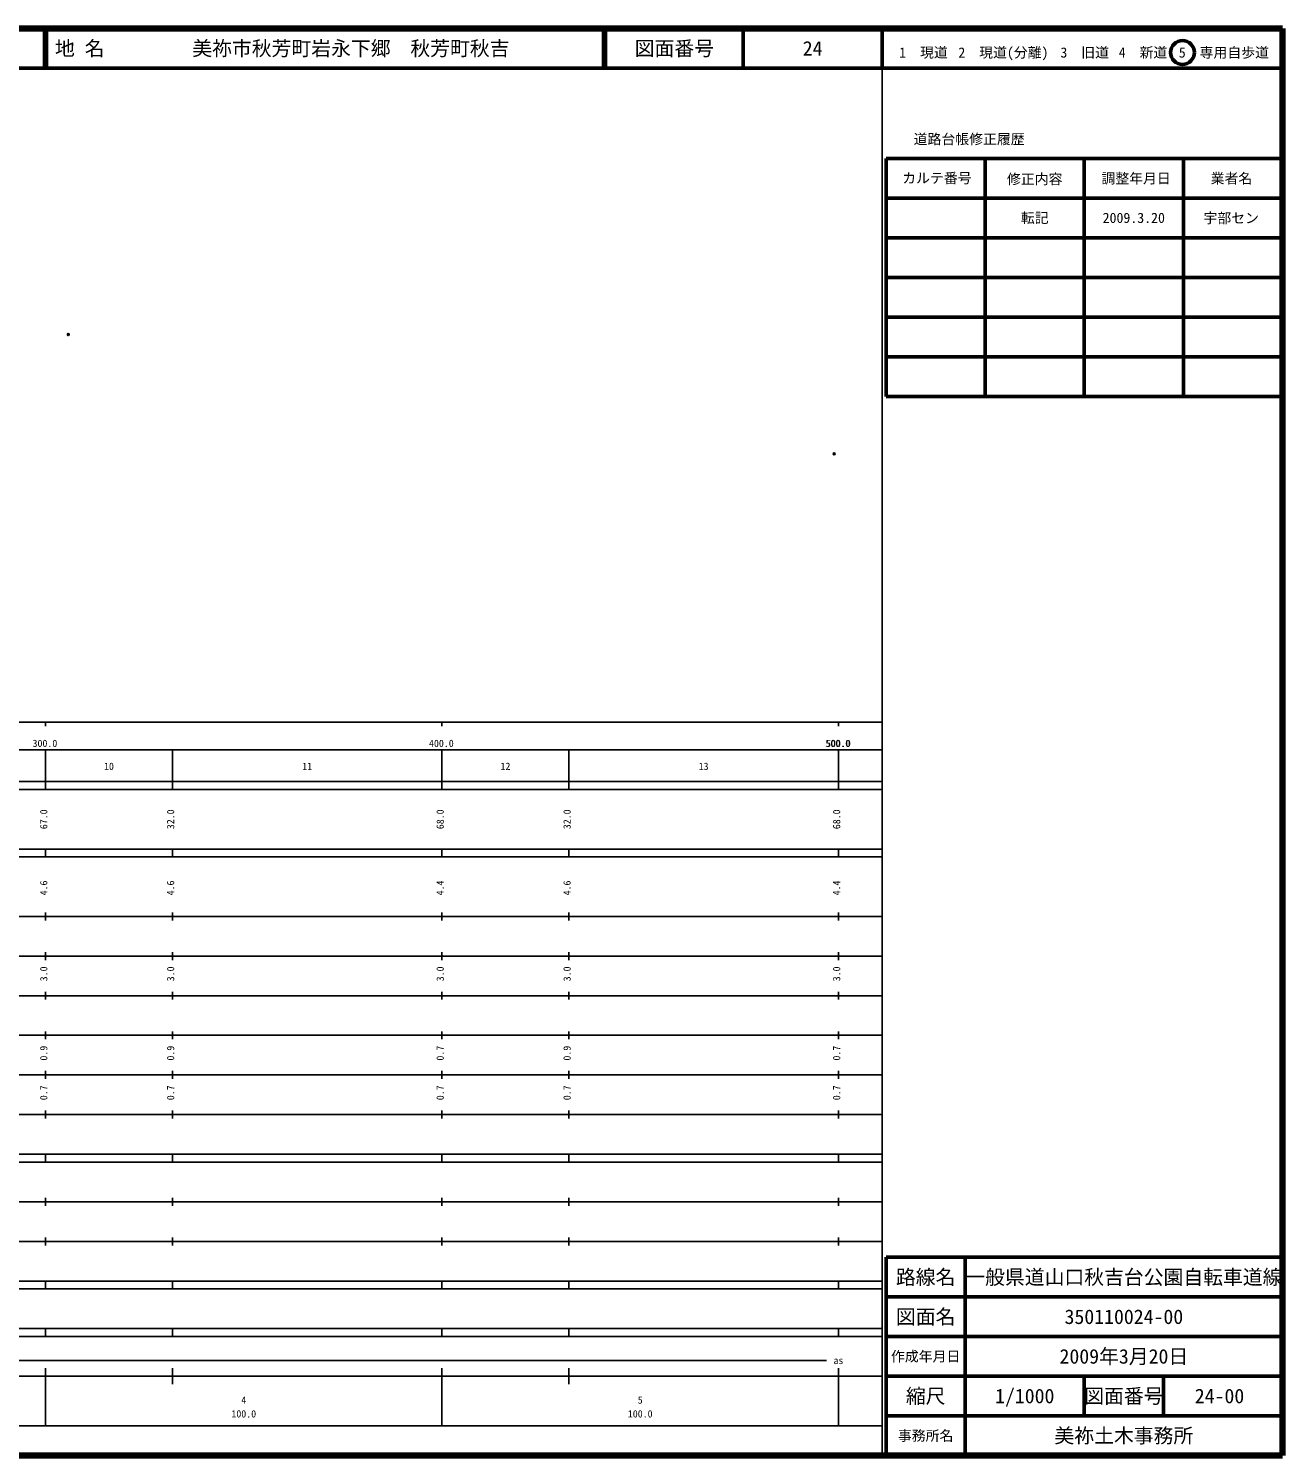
# Model space of a CAD drawing. Units: millimetres on the paper. Extents: x 40 to 680, y 20 to 380.
# Drawn here: x 363.7 to 680, y 20 to 380 of the extents above; entities that cross this region are included whole.
import ezdxf
from ezdxf.enums import TextEntityAlignment as Align

# ---------------------------------------------------------------- set-up
doc = ezdxf.new("R2010")
doc.units = ezdxf.units.MM
doc.header["$PDMODE"] = 32
doc.header["$PDSIZE"] = 0.5
doc.layers.add('M-OTRS', color=6, linetype='Continuous')
doc.layers.add('M-TTL-TXT', color=7, linetype='Continuous')
for name, color, linetype, lineweight in [('M-TTL', 2, 'Continuous', 140), ('M-TTL-BAND', 7, 'Continuous', 25), ('M-TTL-FRAM', 2, 'Continuous', 50), ('M-TTL-LINE', 7, 'Continuous', 50)]:
    doc.layers.add(name, color=color, linetype=linetype, lineweight=lineweight)
doc.styles.add('ＭＳ ゴシック', font='')
doc.styles.get('ＭＳ ゴシック').set_extended_font_data('MS Gothic')

msp = doc.modelspace()

# ---------------------------------------------------------------- linework, layer by layer
at = {"layer": 'M-OTRS'}
for p in [(373.746, 302.804), (566.923, 272.696)]:
    msp.add_point(p, dxfattribs=at)
at = {"layer": 'M-TTL'}
for p, q in [((680, 380), (40, 380)), ((680, 20), (680, 380)), ((40, 20), (680, 20))]:
    msp.add_line(p, q, dxfattribs=at)
at = {"layer": 'M-TTL-BAND'}
for p, q in [((579, 20), (579, 370)), ((40, 205), (579, 205)), ((368, 205), (368, 204)), ((468, 205), (468, 204)), ((568, 205), (568, 204)), ((68, 198), (579, 198)), ((368, 188), (368, 198)), ((400, 188), (400, 198)), ((468, 188), (468, 198)), ((500, 188), (500, 198)), ((568, 188), (568, 198)), ((40, 190), (579, 190)), ((40, 188), (579, 188)), ((40, 173), (579, 173)), ((368, 171), (368, 173)), ((400, 171), (400, 173)), ((468, 171), (468, 173)), ((500, 171), (500, 173)), ((568, 171), (568, 173)), ((40, 171), (579, 171)), ((40, 156), (579, 156)), ((368, 155), (368, 157)), ((400, 155), (400, 157)), ((468, 155), (468, 157)), ((500, 155), (500, 157)), ((568, 155), (568, 157)), ((46, 146), (579, 146)), ((368, 145), (368, 147)), ((400, 145), (400, 147)), ((468, 145), (468, 147)), ((500, 145), (500, 147)), ((568, 145), (568, 147)), ((368, 135), (368, 137)), ((400, 135), (400, 137)), ((468, 135), (468, 137)), ((500, 135), (500, 137)), ((568, 135), (568, 137)), ((52, 136), (579, 136)), ((46, 126), (579, 126)), ((368, 125), (368, 127)), ((400, 125), (400, 127)), ((468, 125), (468, 127)), ((500, 125), (500, 127)), ((568, 125), (568, 127)), ((52, 116), (579, 116)), ((368, 115), (368, 117)), ((400, 115), (400, 117)), ((468, 115), (468, 117)), ((500, 115), (500, 117)), ((568, 115), (568, 117)), ((46, 106), (579, 106)), ((368, 105), (368, 107)), ((400, 105), (400, 107)), ((468, 105), (468, 107)), ((500, 105), (500, 107)), ((568, 105), (568, 107)), ((40, 96), (579, 96)), ((40, 94), (579, 94)), ((368, 94), (368, 96)), ((400, 94), (400, 96)), ((468, 94), (468, 96)), ((500, 94), (500, 96)), ((568, 94), (568, 96)), ((49, 84), (579, 84)), ((368, 83), (368, 85)), ((400, 83), (400, 85)), ((468, 83), (468, 85)), ((500, 83), (500, 85)), ((568, 83), (568, 85)), ((40, 74), (579, 74)), ((368, 73), (368, 75)), ((400, 73), (400, 75)), ((468, 73), (468, 75)), ((500, 73), (500, 75)), ((568, 73), (568, 75)), ((40, 64), (579, 64)), ((40, 62), (579, 62)), ((368, 62), (368, 64)), ((400, 62), (400, 64)), ((468, 62), (468, 64)), ((500, 62), (500, 64)), ((568, 62), (568, 64)), ((40, 52), (579, 52)), ((368, 50), (368, 52)), ((400, 50), (400, 52)), ((468, 50), (468, 52)), ((500, 50), (500, 52)), ((568, 50), (568, 52)), ((40, 50), (579, 50)), ((71, 44), (565, 44)), ((40, 40), (579, 40)), ((368, 27.5), (368, 42)), ((400, 38), (400, 42)), ((468, 27.5), (468, 42)), ((500, 38), (500, 42)), ((568, 27.5), (568, 42)), ((68, 27.5), (579, 27.5))]:
    msp.add_line(p, q, dxfattribs=at)
at = {"layer": 'M-TTL-FRAM'}
for p, q in [((580, 347.197), (580, 287.197)), ((580, 347.197), (680, 347.197)), ((580, 287.197), (680, 287.197)), ((680, 70), (580, 70)), ((580, 70), (580, 20))]:
    msp.add_line(p, q, dxfattribs=at)
at = {"layer": 'M-TTL-LINE'}
for p, q in [((367.75, 380), (367.75, 370)), ((368.25, 380), (368.25, 370)), ((508.747, 380), (508.747, 370)), ((509.247, 380), (509.247, 370)), ((543.997, 380), (543.997, 370)), ((579, 380), (579, 370)), ((40, 370), (680, 370)), ((605, 347.197), (605, 287.197)), ((630, 347.197), (630, 287.197)), ((655, 347.197), (655, 287.197)), ((580, 337.197), (680, 337.197)), ((580, 327.197), (680, 327.197)), ((580, 317.197), (680, 317.197)), ((580, 307.197), (680, 307.197)), ((580, 297.197), (680, 297.197)), ((600, 70), (600, 20)), ((680, 60), (580, 60)), ((680, 50), (580, 50)), ((680, 40), (580, 40)), ((630, 40), (630, 30)), ((650, 40), (650, 30)), ((680, 30), (580, 30))]:
    msp.add_line(p, q, dxfattribs=at)
msp.add_circle((654.773, 373.958), 3, dxfattribs=at)

# ---------------------------------------------------------------- texts
at = {"layer": 'M-TTL-BAND', "style": 'ＭＳ ゴシック'}
for s, p in [('300.0', (367.844, 198.195)), ('400.0', (467.844, 198.195)), ('500.0', (567.844, 198.195)), ('500.0', (568, 198.195)), ('10', (384, 192.405)), ('11', (434, 192.405)), ('12', (484, 192.405)), ('13', (534, 192.405)), ('as', (568, 42.5)), ('4', (418, 32.523)), ('5', (518, 32.523)), ('100.0', (418, 29.033)), ('100.0', (518, 29.033))]:
    msp.add_text(s, height=1.833, dxfattribs=at).set_placement(p, align=Align.BOTTOM_CENTER)
for s, p in [('67.0', (369, 180.5)), ('32.0', (401, 180.5)), ('68.0', (469, 180.5)), ('32.0', (501, 180.5)), ('68.0', (569, 180.5)), ('4.6', (369, 163.174)), ('4.6', (401, 163.174)), ('4.4', (469, 163.174)), ('4.6', (501, 163.174)), ('4.4', (569, 163.174)), ('3.0', (369, 141.5)), ('3.0', (401, 141.5)), ('3.0', (469, 141.5)), ('3.0', (501, 141.5)), ('3.0', (569, 141.5)), ('0.9', (369, 121.5)), ('0.9', (401, 121.5)), ('0.7', (469, 121.5)), ('0.9', (501, 121.5)), ('0.7', (569, 121.5)), ('0.7', (369, 111.5)), ('0.7', (401, 111.5)), ('0.7', (469, 111.5)), ('0.7', (501, 111.5)), ('0.7', (569, 111.5))]:
    msp.add_text(s, height=1.833, rotation=90, dxfattribs=at).set_placement(p, align=Align.BOTTOM_CENTER)
at = {"layer": 'M-TTL-TXT', "style": 'ＭＳ ゴシック'}
for s, p in [('地 名', (370.38, 375)), ('美祢市秋芳町岩永下郷\u3000秋芳町秋吉', (405.024, 375))]:
    msp.add_text(s, height=3.666, dxfattribs=at).set_placement(p, align=Align.MIDDLE_LEFT)
for s, height, p in [('図面番号', 3.666, (526.622, 375)), ('24', 3.666, (561.497, 375)), ('1\u3000現道', 2.566, (589.448, 373.958)), ('2\u3000現道(分離)', 2.566, (609.619, 373.958)), ('3\u3000旧道', 2.566, (630.121, 373.958)), ('4\u3000新道', 2.566, (644.824, 373.958)), ('5\u3000専用自歩道', 2.566, (665.228, 373.958)), ('道路台帳修正履歴', 2.566, (600.968, 352.113)), ('カルテ番号', 2.566, (592.839, 342.277)), ('修正内容', 2.566, (617.509, 342.023)), ('調整年月日', 2.566, (643.089, 342.197)), ('業者名', 2.566, (667.134, 342.197)), ('転記', 2.566, (617.5, 332.245)), ('2009.3.20', 2.566, (642.5, 332.245)), ('宇部セン', 2.566, (667.077, 332.189)), ('路線名', 3.666, (590, 65)), ('路線名', 3.666, (590, 65)), ('一般県道山口秋吉台公園自転車道線', 3.666, (640, 65)), ('図面名', 3.666, (590, 55)), ('図面名', 3.666, (590, 55)), ('350110024-00', 3.666, (640, 55)), ('2009年3月20日', 3.666, (640, 45)), ('作成年月日', 2.566, (590, 45)), ('作成年月日', 2.566, (590, 45)), ('縮尺', 3.666, (590, 35)), ('縮尺', 3.666, (590, 35)), ('1/1000', 3.666, (615, 35)), ('図面番号', 3.666, (640, 35)), ('図面番号', 3.666, (640, 35)), ('24-00', 3.666, (664.125, 35)), ('事務所名', 2.566, (590, 25)), ('事務所名', 2.566, (590, 25)), ('美祢土木事務所', 3.666, (640, 25))]:
    msp.add_text(s, height=height, dxfattribs=at).set_placement(p, align=Align.MIDDLE_CENTER)

doc.saveas('drawing.dxf')
